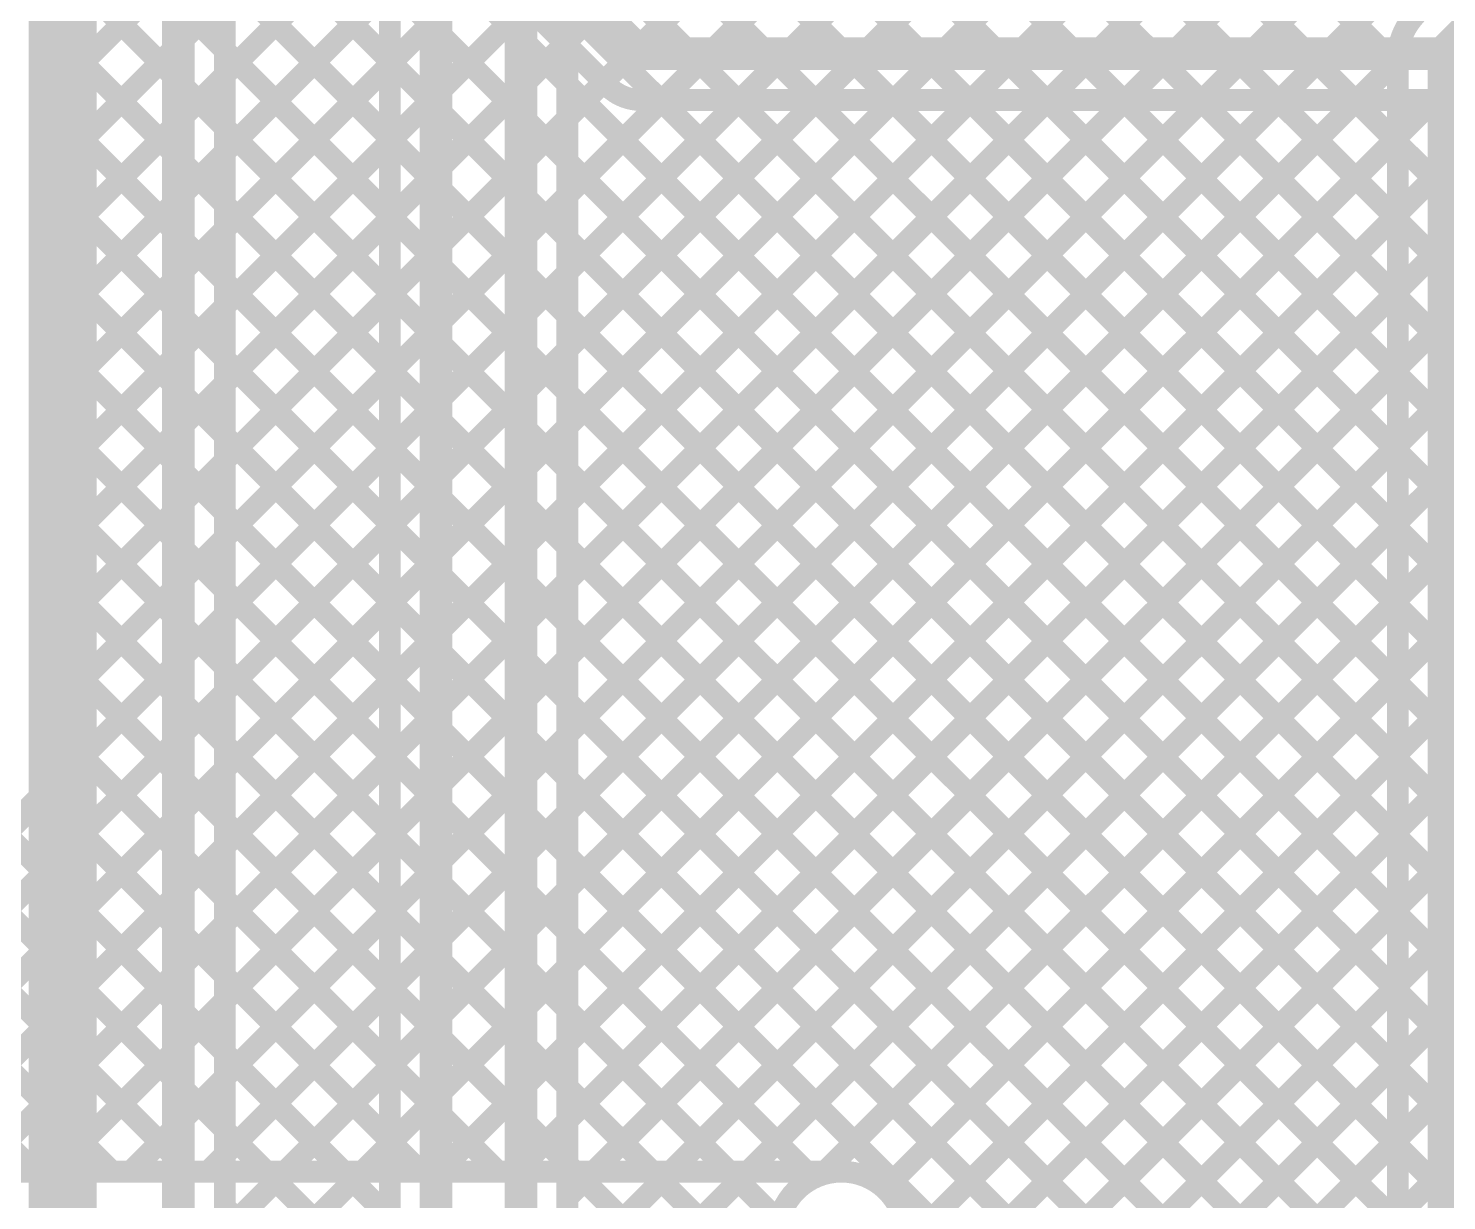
# Model space of a CAD drawing. Header units: millimetres. Extents: x 2.49 to 5.65, y 1.36 to 4.13.
# Drawn here: x 3.105 to 3.625, y 2.934 to 3.364 of the extents above; entities that cross this region are included whole.
import ezdxf

# ---------------------------------------------------------------- set-up
doc = ezdxf.new("R2010")
doc.units = ezdxf.units.MM
doc.header["$MEASUREMENT"] = 0
doc.layers.add('BottomLayer', color=5, linetype='Continuous')
doc.layers.add('TopLayer', color=1, linetype='Continuous')

msp = doc.modelspace()

# ---------------------------------------------------------------- linework, layer by layer
at = {"layer": 'BottomLayer'}
for points, const_width in [([(3.631, 3.353), (4.106, 3.828)], 0.025), ([(3.303, 3.24643), (3.8075, 3.75093)], 0.008), ([(3.303, 3.21815), (3.8075, 3.72265)], 0.008), ([(3.303, 3.18986), (3.8075, 3.69436)], 0.008), ([(3.303, 3.16158), (3.8075, 3.66608)], 0.008), ([(3.303, 3.27472), (3.6692, 3.64091)], 0.008), ([(3.303, 3.1333), (3.8075, 3.6378)], 0.008), ([(3.303, 3.33129), (3.60921, 3.6375)], 0.008), ([(3.303, 3.303), (3.6375, 3.6375)], 0.008), ([(3.303, 3.35957), (3.58093, 3.6375)], 0.008), ([(3.32043, 3.6375), (3.6075, 3.35043)], 0.008), ([(3.33994, 3.58971), (3.6075, 3.32215)], 0.008), ([(3.29858, 3.5745), (3.6075, 3.26558)], 0.008), ([(3.32665, 3.57472), (3.6075, 3.29387)], 0.008), ([(3.118, 3.534), (3.118, 2.427)], 0.025), ([(3.16043, 2.44757), (3.16043, 3.535)], 0.012), ([(3.25492, 2.48592), (3.25492, 3.535)], 0.012), ([(3.286, 2.835), (3.286, 3.535)], 0.012), ([(3.30879, 3.53601), (3.6075, 3.2373)], 0.008), ([(3.17743, 2.45461), (3.17743, 3.51979)], 0.008), ([(3.23792, 2.49296), (3.23792, 3.51979)], 0.008), ([(3.303, 2.85021), (3.303, 3.51979)], 0.008), ([(3.303, 3.51351), (3.6075, 3.20901)], 0.008), ([(3.303, 3.48523), (3.6075, 3.18073)], 0.008), ([(3.303, 3.45694), (3.6075, 3.15244)], 0.008), ([(3.303, 3.42866), (3.6075, 3.12416)], 0.008), ([(3.17743, 3.4128), (3.23792, 3.35232)], 0.008), ([(3.17743, 3.34714), (3.23792, 3.40763)], 0.008), ([(3.303, 3.40037), (3.6075, 3.09587)], 0.008), ([(3.303, 3.10501), (3.59355, 3.39556)], 0.008), ([(3.17743, 3.38452), (3.23792, 3.32403)], 0.008), ([(3.17743, 3.31886), (3.23792, 3.37934)], 0.008), ([(3.303, 3.07673), (3.6021, 3.37583)], 0.008), ([(3.303, 3.37209), (3.6075, 3.06759)], 0.008), ([(3.631, 2.494), (3.631, 3.353)], 0.025), ([(3.17743, 3.35624), (3.23792, 3.29575)], 0.008), ([(3.17743, 3.29057), (3.23792, 3.35106)], 0.008), ([(3.303, 3.04844), (3.6075, 3.35294)], 0.008), ([(3.6075, 2.494), (3.6075, 3.353)], 0.008), ([(3.303, 3.34381), (3.6075, 3.03931)], 0.008), ([(3.17743, 3.32795), (3.23792, 3.26746)], 0.008), ([(3.303, 3.02016), (3.6075, 3.32466)], 0.008), ([(3.17743, 3.26229), (3.23792, 3.32278)], 0.008), ([(3.303, 3.31552), (3.6075, 3.01102)], 0.008), ([(3.17743, 3.29967), (3.23792, 3.23918)], 0.008), ([(3.17743, 3.234), (3.23792, 3.29449)], 0.008), ([(3.303, 2.99187), (3.6075, 3.29637)], 0.008), ([(3.303, 3.28724), (3.6075, 2.98274)], 0.008), ([(3.17743, 3.27138), (3.23792, 3.21089)], 0.008), ([(3.303, 2.96359), (3.6075, 3.26809)], 0.008), ([(3.17743, 3.20572), (3.23792, 3.26621)], 0.008), ([(3.303, 3.25895), (3.6075, 2.95445)], 0.008), ([(3.17743, 3.2431), (3.23792, 3.18261)], 0.008), ([(3.17743, 3.17743), (3.23792, 3.23792)], 0.008), ([(3.303, 2.93531), (3.6075, 3.23981)], 0.008), ([(3.303, 3.23067), (3.6075, 2.92617)], 0.008), ([(3.17743, 3.21481), (3.23792, 3.15433)], 0.008), ([(3.17743, 3.14915), (3.23792, 3.20964)], 0.008), ([(3.303, 2.90702), (3.6075, 3.21152)], 0.008), ([(3.303, 3.20238), (3.6075, 2.89788)], 0.008), ([(3.17743, 3.18653), (3.23792, 3.12604)], 0.008), ([(3.17743, 3.12087), (3.23792, 3.18135)], 0.008), ([(3.303, 2.87874), (3.6075, 3.18324)], 0.008), ([(3.303, 3.1741), (3.6075, 2.8696)], 0.008), ([(3.17743, 3.15825), (3.23792, 3.09776)], 0.008), ([(3.17743, 3.09258), (3.23792, 3.15307)], 0.008), ([(3.39639, 2.94384), (3.6075, 3.15495)], 0.008), ([(3.303, 3.14582), (3.6075, 2.84132)], 0.008), ([(3.17743, 3.12996), (3.23792, 3.06947)], 0.008), ([(3.41952, 2.93869), (3.6075, 3.12667)], 0.008), ([(3.17743, 3.0643), (3.23792, 3.12479)], 0.008), ([(3.303, 3.11753), (3.6075, 2.81303)], 0.008), ([(3.17743, 3.10168), (3.23792, 3.04119)], 0.008), ([(3.17743, 3.03601), (3.23792, 3.0965)], 0.008), ([(3.42704, 2.91793), (3.6075, 3.09838)], 0.008), ([(3.303, 3.08925), (3.6075, 2.78475)], 0.008), ([(3.17743, 3.07339), (3.23792, 3.0129)], 0.008), ([(3.42704, 2.88964), (3.6075, 3.0701)], 0.008), ([(3.17743, 3.00773), (3.23792, 3.06822)], 0.008), ([(3.303, 3.06096), (3.6075, 2.75646)], 0.008), ([(3.17743, 3.04511), (3.23792, 2.98462)], 0.008), ([(3.17743, 2.97944), (3.23792, 3.03993)], 0.008), ([(3.42704, 2.86136), (3.6075, 3.04182)], 0.008), ([(3.303, 3.03268), (3.39315, 2.94253)], 0.008), ([(3.17743, 3.01682), (3.23792, 2.95634)], 0.008), ([(3.42704, 2.83307), (3.6075, 3.01353)], 0.008), ([(3.17743, 2.95116), (3.23792, 3.01165)], 0.008), ([(3.303, 3.00439), (3.38065, 2.92675)], 0.008), ([(3.17743, 2.98854), (3.23792, 2.92805)], 0.008), ([(3.17743, 2.92288), (3.23792, 2.98336)], 0.008), ([(3.42704, 2.80479), (3.6075, 2.98525)], 0.008), ([(3.303, 2.97611), (3.38004, 2.89907)], 0.008), ([(3.17743, 2.96026), (3.23792, 2.89977)], 0.008), ([(3.17743, 2.89459), (3.23792, 2.95508)], 0.008), ([(3.42704, 2.77651), (3.6075, 2.95696)], 0.008), ([(3.303, 2.94783), (3.38004, 2.87078)], 0.008), ([(3.17743, 2.93197), (3.23792, 2.87148)], 0.008)]:
    msp.add_lwpolyline(points, dxfattribs=dict(at, const_width=const_width))
at = {"layer": 'BottomLayer', "const_width": 0.008}
for points in [[(3.6075, 3.353, -0.199188), (3.6144, 3.36963)], [(3.6075, 3.353, -0.198912), (3.61438, 3.36962)], [(3.38004, 2.92146, -1), (3.42704, 2.92146)]]:
    msp.add_lwpolyline(points, format="xyb", dxfattribs=at)
at = {"layer": 'BottomLayer'}
for points, const_width in [([(3.62475, 3.353, 1), (3.63725, 3.353, 1)], 0.0125), ([(3.62475, 3.353, 1), (3.63725, 3.353, 1)], 0.0125), ([(3.17543, 3.35624, 1), (3.17943, 3.35624, 1)], 0.004), ([(3.301, 3.35957, 1), (3.305, 3.35957, 1)], 0.004), ([(3.23592, 3.35232, 1), (3.23992, 3.35232, 1)], 0.004), ([(3.23592, 3.35106, 1), (3.23992, 3.35106, 1)], 0.004), ([(3.6055, 3.353, 1), (3.6095, 3.353, 1)], 0.004), ([(3.6055, 3.353, 1), (3.6095, 3.353, 1)], 0.004), ([(3.6055, 3.353, 1), (3.6095, 3.353, 1)], 0.004), ([(3.6055, 3.35294, 1), (3.6095, 3.35294, 1)], 0.004), ([(3.6055, 3.35043, 1), (3.6095, 3.35043, 1)], 0.004), ([(3.17543, 3.34714, 1), (3.17943, 3.34714, 1)], 0.004), ([(3.301, 3.34381, 1), (3.305, 3.34381, 1)], 0.004), ([(3.301, 3.33129, 1), (3.305, 3.33129, 1)], 0.004), ([(3.17543, 3.32795, 1), (3.17943, 3.32795, 1)], 0.004), ([(3.23592, 3.32403, 1), (3.23992, 3.32403, 1)], 0.004), ([(3.6055, 3.32466, 1), (3.6095, 3.32466, 1)], 0.004), ([(3.17543, 3.31886, 1), (3.17943, 3.31886, 1)], 0.004), ([(3.23592, 3.32278, 1), (3.23992, 3.32278, 1)], 0.004), ([(3.6055, 3.32215, 1), (3.6095, 3.32215, 1)], 0.004), ([(3.301, 3.31552, 1), (3.305, 3.31552, 1)], 0.004), ([(3.17543, 3.29967, 1), (3.17943, 3.29967, 1)], 0.004), ([(3.301, 3.303, 1), (3.305, 3.303, 1)], 0.004), ([(3.23592, 3.29575, 1), (3.23992, 3.29575, 1)], 0.004), ([(3.23592, 3.29449, 1), (3.23992, 3.29449, 1)], 0.004), ([(3.6055, 3.29637, 1), (3.6095, 3.29637, 1)], 0.004), ([(3.6055, 3.29387, 1), (3.6095, 3.29387, 1)], 0.004), ([(3.17543, 3.29057, 1), (3.17943, 3.29057, 1)], 0.004), ([(3.301, 3.28724, 1), (3.305, 3.28724, 1)], 0.004), ([(3.301, 3.27472, 1), (3.305, 3.27472, 1)], 0.004), ([(3.17543, 3.27138, 1), (3.17943, 3.27138, 1)], 0.004), ([(3.23592, 3.26746, 1), (3.23992, 3.26746, 1)], 0.004), ([(3.6055, 3.26809, 1), (3.6095, 3.26809, 1)], 0.004), ([(3.17543, 3.26229, 1), (3.17943, 3.26229, 1)], 0.004), ([(3.23592, 3.26621, 1), (3.23992, 3.26621, 1)], 0.004), ([(3.6055, 3.26558, 1), (3.6095, 3.26558, 1)], 0.004), ([(3.301, 3.25895, 1), (3.305, 3.25895, 1)], 0.004), ([(3.301, 3.24643, 1), (3.305, 3.24643, 1)], 0.004), ([(3.17543, 3.2431, 1), (3.17943, 3.2431, 1)], 0.004), ([(3.23592, 3.23918, 1), (3.23992, 3.23918, 1)], 0.004), ([(3.23592, 3.23792, 1), (3.23992, 3.23792, 1)], 0.004), ([(3.6055, 3.23981, 1), (3.6095, 3.23981, 1)], 0.004), ([(3.6055, 3.2373, 1), (3.6095, 3.2373, 1)], 0.004), ([(3.17543, 3.234, 1), (3.17943, 3.234, 1)], 0.004), ([(3.301, 3.23067, 1), (3.305, 3.23067, 1)], 0.004), ([(3.17543, 3.21481, 1), (3.17943, 3.21481, 1)], 0.004), ([(3.301, 3.21815, 1), (3.305, 3.21815, 1)], 0.004), ([(3.23592, 3.21089, 1), (3.23992, 3.21089, 1)], 0.004), ([(3.23592, 3.20964, 1), (3.23992, 3.20964, 1)], 0.004), ([(3.6055, 3.21152, 1), (3.6095, 3.21152, 1)], 0.004), ([(3.17543, 3.20572, 1), (3.17943, 3.20572, 1)], 0.004), ([(3.6055, 3.20901, 1), (3.6095, 3.20901, 1)], 0.004), ([(3.301, 3.20238, 1), (3.305, 3.20238, 1)], 0.004), ([(3.301, 3.18986, 1), (3.305, 3.18986, 1)], 0.004), ([(3.17543, 3.18653, 1), (3.17943, 3.18653, 1)], 0.004), ([(3.23592, 3.18261, 1), (3.23992, 3.18261, 1)], 0.004), ([(3.23592, 3.18135, 1), (3.23992, 3.18135, 1)], 0.004), ([(3.6055, 3.18324, 1), (3.6095, 3.18324, 1)], 0.004), ([(3.6055, 3.18073, 1), (3.6095, 3.18073, 1)], 0.004), ([(3.17543, 3.17743, 1), (3.17943, 3.17743, 1)], 0.004), ([(3.301, 3.1741, 1), (3.305, 3.1741, 1)], 0.004), ([(3.17543, 3.15825, 1), (3.17943, 3.15825, 1)], 0.004), ([(3.301, 3.16158, 1), (3.305, 3.16158, 1)], 0.004), ([(3.23592, 3.15433, 1), (3.23992, 3.15433, 1)], 0.004), ([(3.23592, 3.15307, 1), (3.23992, 3.15307, 1)], 0.004), ([(3.6055, 3.15495, 1), (3.6095, 3.15495, 1)], 0.004), ([(3.6055, 3.15244, 1), (3.6095, 3.15244, 1)], 0.004), ([(3.17543, 3.14915, 1), (3.17943, 3.14915, 1)], 0.004), ([(3.301, 3.14582, 1), (3.305, 3.14582, 1)], 0.004), ([(3.301, 3.1333, 1), (3.305, 3.1333, 1)], 0.004), ([(3.17543, 3.12996, 1), (3.17943, 3.12996, 1)], 0.004), ([(3.6055, 3.12667, 1), (3.6095, 3.12667, 1)], 0.004), ([(3.23592, 3.12604, 1), (3.23992, 3.12604, 1)], 0.004), ([(3.23592, 3.12479, 1), (3.23992, 3.12479, 1)], 0.004), ([(3.6055, 3.12416, 1), (3.6095, 3.12416, 1)], 0.004), ([(3.17543, 3.12087, 1), (3.17943, 3.12087, 1)], 0.004), ([(3.301, 3.11753, 1), (3.305, 3.11753, 1)], 0.004), ([(3.17543, 3.10168, 1), (3.17943, 3.10168, 1)], 0.004), ([(3.301, 3.10501, 1), (3.305, 3.10501, 1)], 0.004), ([(3.23592, 3.09776, 1), (3.23992, 3.09776, 1)], 0.004), ([(3.23592, 3.0965, 1), (3.23992, 3.0965, 1)], 0.004), ([(3.6055, 3.09838, 1), (3.6095, 3.09838, 1)], 0.004), ([(3.6055, 3.09587, 1), (3.6095, 3.09587, 1)], 0.004), ([(3.17543, 3.09258, 1), (3.17943, 3.09258, 1)], 0.004), ([(3.301, 3.08925, 1), (3.305, 3.08925, 1)], 0.004), ([(3.301, 3.07673, 1), (3.305, 3.07673, 1)], 0.004), ([(3.17543, 3.07339, 1), (3.17943, 3.07339, 1)], 0.004), ([(3.23592, 3.06947, 1), (3.23992, 3.06947, 1)], 0.004), ([(3.6055, 3.0701, 1), (3.6095, 3.0701, 1)], 0.004), ([(3.17543, 3.0643, 1), (3.17943, 3.0643, 1)], 0.004), ([(3.23592, 3.06822, 1), (3.23992, 3.06822, 1)], 0.004), ([(3.6055, 3.06759, 1), (3.6095, 3.06759, 1)], 0.004), ([(3.301, 3.06096, 1), (3.305, 3.06096, 1)], 0.004), ([(3.301, 3.04844, 1), (3.305, 3.04844, 1)], 0.004), ([(3.17543, 3.04511, 1), (3.17943, 3.04511, 1)], 0.004), ([(3.23592, 3.04119, 1), (3.23992, 3.04119, 1)], 0.004), ([(3.23592, 3.03993, 1), (3.23992, 3.03993, 1)], 0.004), ([(3.6055, 3.04182, 1), (3.6095, 3.04182, 1)], 0.004), ([(3.6055, 3.03931, 1), (3.6095, 3.03931, 1)], 0.004), ([(3.17543, 3.03601, 1), (3.17943, 3.03601, 1)], 0.004), ([(3.301, 3.03268, 1), (3.305, 3.03268, 1)], 0.004), ([(3.301, 3.02016, 1), (3.305, 3.02016, 1)], 0.004), ([(3.17543, 3.01682, 1), (3.17943, 3.01682, 1)], 0.004), ([(3.23592, 3.0129, 1), (3.23992, 3.0129, 1)], 0.004), ([(3.6055, 3.01353, 1), (3.6095, 3.01353, 1)], 0.004), ([(3.17543, 3.00773, 1), (3.17943, 3.00773, 1)], 0.004), ([(3.23592, 3.01165, 1), (3.23992, 3.01165, 1)], 0.004), ([(3.6055, 3.01102, 1), (3.6095, 3.01102, 1)], 0.004), ([(3.301, 3.00439, 1), (3.305, 3.00439, 1)], 0.004), ([(3.301, 2.99187, 1), (3.305, 2.99187, 1)], 0.004), ([(3.17543, 2.98854, 1), (3.17943, 2.98854, 1)], 0.004), ([(3.23592, 2.98462, 1), (3.23992, 2.98462, 1)], 0.004), ([(3.23592, 2.98336, 1), (3.23992, 2.98336, 1)], 0.004), ([(3.6055, 2.98525, 1), (3.6095, 2.98525, 1)], 0.004), ([(3.6055, 2.98274, 1), (3.6095, 2.98274, 1)], 0.004), ([(3.17543, 2.97944, 1), (3.17943, 2.97944, 1)], 0.004), ([(3.301, 2.97611, 1), (3.305, 2.97611, 1)], 0.004), ([(3.17543, 2.96026, 1), (3.17943, 2.96026, 1)], 0.004), ([(3.301, 2.96359, 1), (3.305, 2.96359, 1)], 0.004), ([(3.23592, 2.95634, 1), (3.23992, 2.95634, 1)], 0.004), ([(3.23592, 2.95508, 1), (3.23992, 2.95508, 1)], 0.004), ([(3.6055, 2.95696, 1), (3.6095, 2.95696, 1)], 0.004), ([(3.17543, 2.95116, 1), (3.17943, 2.95116, 1)], 0.004), ([(3.6055, 2.95445, 1), (3.6095, 2.95445, 1)], 0.004), ([(3.301, 2.94783, 1), (3.305, 2.94783, 1)], 0.004), ([(3.39115, 2.94253, 1), (3.39515, 2.94253, 1)], 0.004), ([(3.39439, 2.94384, 1), (3.39839, 2.94384, 1)], 0.004), ([(3.301, 2.93531, 1), (3.305, 2.93531, 1)], 0.004), ([(3.41752, 2.93869, 1), (3.42152, 2.93869, 1)], 0.004), ([(3.17543, 2.93197, 1), (3.17943, 2.93197, 1)], 0.004)]:
    msp.add_lwpolyline(points, format="xyb", close=True, dxfattribs=dict(at, const_width=const_width))
at = {"layer": 'TopLayer'}
for points, const_width in [([(3.11444, 3.34072), (3.17765, 3.40392)], 0.008), ([(3.11444, 3.31243), (3.20593, 3.40392)], 0.008), ([(3.11444, 3.28415), (3.23421, 3.40392)], 0.008), ([(3.11444, 3.25586), (3.2625, 3.40392)], 0.008), ([(3.11444, 3.09444), (3.11444, 3.40392)], 0.008), ([(3.12975, 3.40392), (3.63722, 2.89645)], 0.008), ([(3.15803, 3.40392), (3.65136, 2.91059)], 0.008), ([(3.18632, 3.40392), (3.6655, 2.92474)], 0.008), ([(3.2146, 3.40392), (3.67966, 2.93886)], 0.008), ([(3.24289, 3.40392), (3.70185, 2.94496)], 0.008), ([(3.28642, 3.39858), (3.33, 3.355)], 0.012), ([(3.11444, 3.39094), (3.62308, 2.88231)], 0.008), ([(3.11444, 3.22758), (3.27392, 3.38706)], 0.008), ([(3.27442, 3.38654), (3.31796, 3.343)], 0.008), ([(3.11444, 3.1993), (3.28805, 3.37291)], 0.008), ([(3.11444, 3.36266), (3.60893, 2.86817)], 0.008), ([(3.11444, 3.17101), (3.30219, 3.35876)], 0.008), ([(3.33, 3.355), (4.404, 3.355)], 0.012), ([(3.11444, 3.14273), (3.31634, 3.34462)], 0.008), ([(3.03519, 2.97863), (3.39457, 3.338)], 0.008), ([(3.03893, 2.95408), (3.42285, 3.338)], 0.008), ([(3.05809, 2.94496), (3.45114, 3.338)], 0.008), ([(3.08638, 2.94496), (3.47942, 3.338)], 0.008), ([(3.09466, 3.06638), (3.36628, 3.338)], 0.008), ([(3.11444, 3.11444), (3.338, 3.338)], 0.008), ([(3.11444, 3.33438), (3.59479, 2.85403)], 0.008), ([(3.11466, 2.94496), (3.5077, 3.338)], 0.008), ([(3.14295, 2.94496), (3.53599, 3.338)], 0.008), ([(3.17123, 2.94496), (3.56427, 3.338)], 0.008), ([(3.19951, 2.94496), (3.59256, 3.338)], 0.008), ([(3.2278, 2.94496), (3.62084, 3.338)], 0.008), ([(3.25608, 2.94496), (3.64913, 3.338)], 0.008), ([(3.28437, 2.94496), (3.67741, 3.338)], 0.008), ([(3.31265, 2.94496), (3.70569, 3.338)], 0.008), ([(3.3135, 2.7761), (3.8754, 3.338)], 0.008), ([(3.3135, 2.74782), (3.90368, 3.338)], 0.008), ([(3.33, 3.338), (4.39696, 3.338)], 0.008), ([(3.33709, 3.338), (3.73013, 2.94496)], 0.008), ([(3.34094, 2.94496), (3.73398, 3.338)], 0.008), ([(3.34146, 2.74749), (3.93197, 3.338)], 0.008), ([(3.36312, 2.74087), (3.96025, 3.338)], 0.008), ([(3.36537, 3.338), (3.75842, 2.94496)], 0.008), ([(3.36922, 2.94496), (3.76226, 3.338)], 0.008), ([(3.37129, 2.72075), (3.98854, 3.338)], 0.008), ([(3.374, 2.69518), (4.01682, 3.338)], 0.008), ([(3.39366, 3.338), (3.7867, 2.94496)], 0.008), ([(3.3975, 2.94496), (3.79055, 3.338)], 0.008), ([(3.41952, 2.93869), (3.81883, 3.338)], 0.008), ([(3.42194, 3.338), (3.81499, 2.94496)], 0.008), ([(3.42673, 2.91761), (3.84712, 3.338)], 0.008), ([(3.45023, 3.338), (3.84327, 2.94496)], 0.008), ([(3.47851, 3.338), (3.87156, 2.94496)], 0.008), ([(3.5068, 3.338), (3.89984, 2.94496)], 0.008), ([(3.53508, 3.338), (3.92812, 2.94496)], 0.008), ([(3.56337, 3.338), (3.95641, 2.94496)], 0.008), ([(3.59165, 3.338), (3.98469, 2.94496)], 0.008), ([(3.61993, 3.338), (4.01298, 2.94496)], 0.008), ([(3.11444, 3.30609), (3.58065, 2.83988)], 0.008), ([(3.11444, 3.27781), (3.56651, 2.82574)], 0.008), ([(3.11444, 3.24952), (3.55236, 2.8116)], 0.008), ([(3.11444, 3.22124), (3.39072, 2.94496)], 0.008), ([(3.11444, 3.19295), (3.36244, 2.94496)], 0.008), ([(3.11444, 3.16467), (3.33415, 2.94496)], 0.008), ([(3.11444, 3.13639), (3.30587, 2.94496)], 0.008), ([(3.11444, 3.1081), (3.27759, 2.94496)], 0.008), ([(3.09478, 3.06773), (3.10944, 3.0824)], 0.008), ([(3.11059, 3.08367), (3.2493, 2.94496)], 0.008), ([(3.09651, 3.06947), (3.22102, 2.94496)], 0.008), ([(3.05946, 3.04995), (3.16445, 2.94496)], 0.008), ([(3.08639, 3.0513), (3.19273, 2.94496)], 0.008), ([(3.03519, 3.04593), (3.13616, 2.94496)], 0.008), ([(3.03519, 3.01764), (3.10788, 2.94496)], 0.008), ([(3.0471, 2.94496), (3.40354, 2.94496)], 0.008)]:
    msp.add_lwpolyline(points, dxfattribs=dict(at, const_width=const_width))
for points, const_width in [([(3.11244, 3.36266, 1), (3.11644, 3.36266, 1)], 0.004), ([(3.30019, 3.35876, 1), (3.30419, 3.35876, 1)], 0.004), ([(3.327, 3.355, 1), (3.333, 3.355, 1)], 0.006), ([(3.327, 3.355, 1), (3.333, 3.355, 1)], 0.006), ([(3.11244, 3.34072, 1), (3.11644, 3.34072, 1)], 0.004), ([(3.31434, 3.34462, 1), (3.31834, 3.34462, 1)], 0.004), ([(3.31596, 3.343, 1), (3.31996, 3.343, 1)], 0.004), ([(3.31596, 3.343, 1), (3.31996, 3.343, 1)], 0.004), ([(3.31598, 3.34298, 1), (3.31998, 3.34298, 1)], 0.004), ([(3.11244, 3.33438, 1), (3.11644, 3.33438, 1)], 0.004), ([(3.328, 3.338, 1), (3.332, 3.338, 1)], 0.004), ([(3.328, 3.338, 1), (3.332, 3.338, 1)], 0.004), ([(3.328, 3.338, 1), (3.332, 3.338, 1)], 0.004), ([(3.33509, 3.338, 1), (3.33909, 3.338, 1)], 0.004), ([(3.336, 3.338, 1), (3.34, 3.338, 1)], 0.004), ([(3.36338, 3.338, 1), (3.36738, 3.338, 1)], 0.004), ([(3.36428, 3.338, 1), (3.36828, 3.338, 1)], 0.004), ([(3.39166, 3.338, 1), (3.39566, 3.338, 1)], 0.004), ([(3.39257, 3.338, 1), (3.39657, 3.338, 1)], 0.004), ([(3.41994, 3.338, 1), (3.42394, 3.338, 1)], 0.004), ([(3.42085, 3.338, 1), (3.42485, 3.338, 1)], 0.004), ([(3.44823, 3.338, 1), (3.45223, 3.338, 1)], 0.004), ([(3.44914, 3.338, 1), (3.45314, 3.338, 1)], 0.004), ([(3.47651, 3.338, 1), (3.48051, 3.338, 1)], 0.004), ([(3.47742, 3.338, 1), (3.48142, 3.338, 1)], 0.004), ([(3.5048, 3.338, 1), (3.5088, 3.338, 1)], 0.004), ([(3.5057, 3.338, 1), (3.5097, 3.338, 1)], 0.004), ([(3.53308, 3.338, 1), (3.53708, 3.338, 1)], 0.004), ([(3.53399, 3.338, 1), (3.53799, 3.338, 1)], 0.004), ([(3.56137, 3.338, 1), (3.56537, 3.338, 1)], 0.004), ([(3.56227, 3.338, 1), (3.56627, 3.338, 1)], 0.004), ([(3.58965, 3.338, 1), (3.59365, 3.338, 1)], 0.004), ([(3.59056, 3.338, 1), (3.59456, 3.338, 1)], 0.004), ([(3.61793, 3.338, 1), (3.62193, 3.338, 1)], 0.004), ([(3.61884, 3.338, 1), (3.62284, 3.338, 1)], 0.004), ([(3.11244, 3.31243, 1), (3.11644, 3.31243, 1)], 0.004), ([(3.11244, 3.30609, 1), (3.11644, 3.30609, 1)], 0.004), ([(3.11244, 3.28415, 1), (3.11644, 3.28415, 1)], 0.004), ([(3.11244, 3.27781, 1), (3.11644, 3.27781, 1)], 0.004), ([(3.11244, 3.25586, 1), (3.11644, 3.25586, 1)], 0.004), ([(3.11244, 3.24952, 1), (3.11644, 3.24952, 1)], 0.004), ([(3.11244, 3.22758, 1), (3.11644, 3.22758, 1)], 0.004), ([(3.11244, 3.22124, 1), (3.11644, 3.22124, 1)], 0.004), ([(3.11244, 3.1993, 1), (3.11644, 3.1993, 1)], 0.004), ([(3.11244, 3.19295, 1), (3.11644, 3.19295, 1)], 0.004), ([(3.11244, 3.17101, 1), (3.11644, 3.17101, 1)], 0.004), ([(3.11244, 3.16467, 1), (3.11644, 3.16467, 1)], 0.004), ([(3.11244, 3.14273, 1), (3.11644, 3.14273, 1)], 0.004), ([(3.11244, 3.13639, 1), (3.11644, 3.13639, 1)], 0.004), ([(3.11244, 3.11444, 1), (3.11644, 3.11444, 1)], 0.004), ([(3.11244, 3.1081, 1), (3.11644, 3.1081, 1)], 0.004), ([(3.11244, 3.09444, 1), (3.11644, 3.09444, 1)], 0.004), ([(3.11244, 3.09444, 1), (3.11644, 3.09444, 1)], 0.004), ([(3.11244, 3.09444, 1), (3.11644, 3.09444, 1)], 0.004), ([(3.10744, 3.0824, 1), (3.11144, 3.0824, 1)], 0.004), ([(3.10744, 3.0824, 1), (3.11144, 3.0824, 1)], 0.004), ([(3.10746, 3.08242, 1), (3.11146, 3.08242, 1)], 0.004), ([(3.10859, 3.08367, 1), (3.11259, 3.08367, 1)], 0.004), ([(3.10588, 2.94496, 1), (3.10988, 2.94496, 1)], 0.004), ([(3.11266, 2.94496, 1), (3.11666, 2.94496, 1)], 0.004), ([(3.13416, 2.94496, 1), (3.13816, 2.94496, 1)], 0.004), ([(3.14095, 2.94496, 1), (3.14495, 2.94496, 1)], 0.004), ([(3.16245, 2.94496, 1), (3.16645, 2.94496, 1)], 0.004), ([(3.16923, 2.94496, 1), (3.17323, 2.94496, 1)], 0.004), ([(3.19073, 2.94496, 1), (3.19473, 2.94496, 1)], 0.004), ([(3.19751, 2.94496, 1), (3.20151, 2.94496, 1)], 0.004), ([(3.21902, 2.94496, 1), (3.22302, 2.94496, 1)], 0.004), ([(3.2258, 2.94496, 1), (3.2298, 2.94496, 1)], 0.004), ([(3.2473, 2.94496, 1), (3.2513, 2.94496, 1)], 0.004), ([(3.25408, 2.94496, 1), (3.25808, 2.94496, 1)], 0.004), ([(3.27559, 2.94496, 1), (3.27959, 2.94496, 1)], 0.004), ([(3.28237, 2.94496, 1), (3.28637, 2.94496, 1)], 0.004), ([(3.30387, 2.94496, 1), (3.30787, 2.94496, 1)], 0.004), ([(3.31065, 2.94496, 1), (3.31465, 2.94496, 1)], 0.004), ([(3.33215, 2.94496, 1), (3.33615, 2.94496, 1)], 0.004), ([(3.33894, 2.94496, 1), (3.34294, 2.94496, 1)], 0.004), ([(3.36044, 2.94496, 1), (3.36444, 2.94496, 1)], 0.004), ([(3.36722, 2.94496, 1), (3.37122, 2.94496, 1)], 0.004), ([(3.38872, 2.94496, 1), (3.39272, 2.94496, 1)], 0.004), ([(3.3955, 2.94496, 1), (3.3995, 2.94496, 1)], 0.004), ([(3.40154, 2.94496, 1), (3.40554, 2.94496, 1)], 0.004), ([(3.40154, 2.94496, 1), (3.40554, 2.94496, 1)], 0.004), ([(3.41752, 2.93869, 1), (3.42152, 2.93869, 1)], 0.004)]:
    msp.add_lwpolyline(points, format="xyb", close=True, dxfattribs=dict(at, const_width=const_width))
at = {"layer": 'TopLayer', "const_width": 0.008}
for points in [[(3.33, 3.338, -0.199327), (3.31796, 3.343)], [(3.33, 3.338, -0.198912), (3.31798, 3.34298)], [(3.11444, 3.09444, -0.199327), (3.10944, 3.0824)], [(3.11444, 3.09444, -0.198912), (3.10946, 3.08242)], [(3.40354, 2.94496, -0.414214), (3.42704, 2.92146)]]:
    msp.add_lwpolyline(points, format="xyb", dxfattribs=at)

doc.saveas('drawing.dxf')
